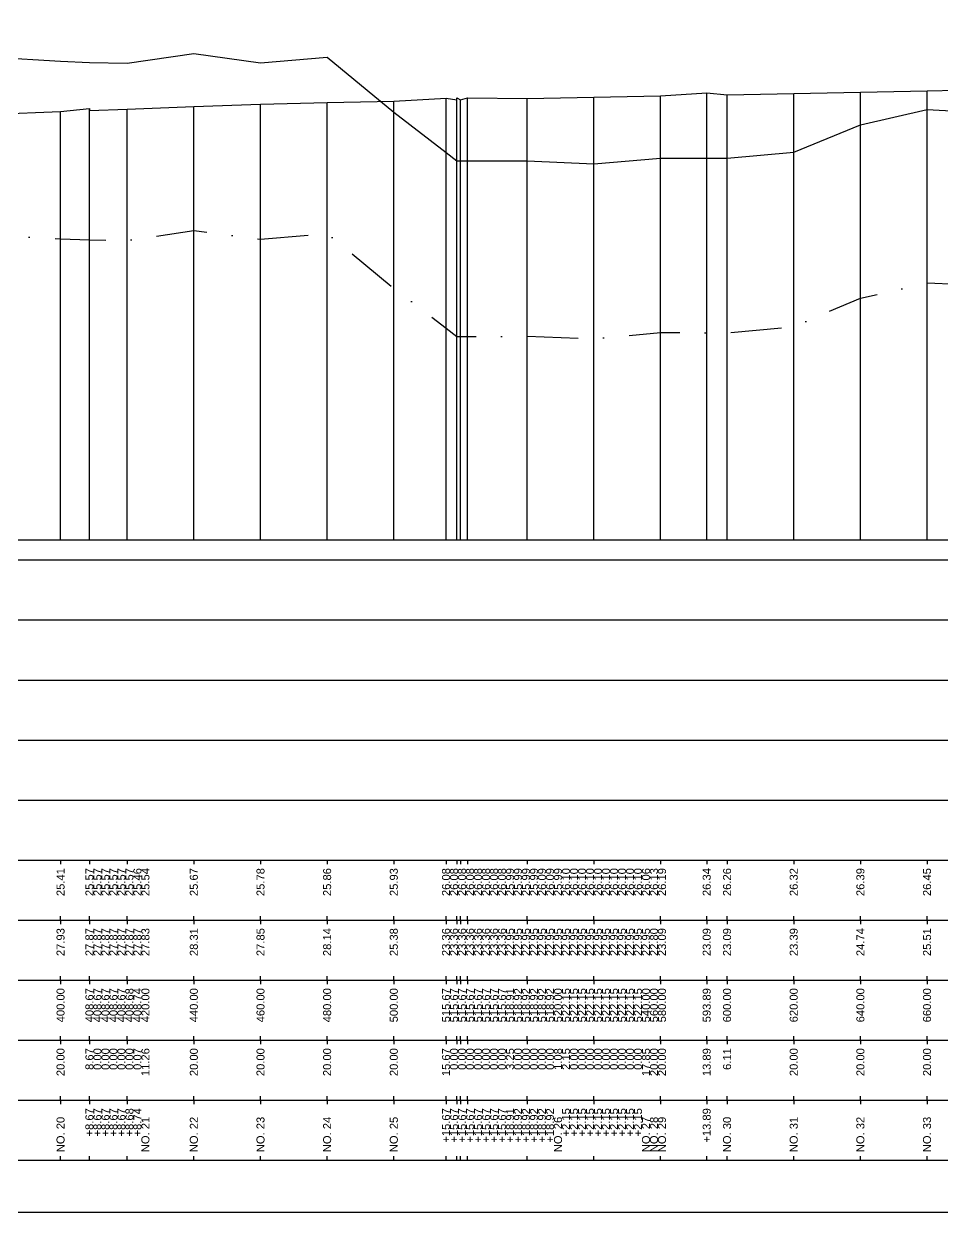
# Model space of a CAD drawing. Header units: millimetres. Extents: x -7351 to 135086, y 1419 to 5643.
# Drawn here: x 7777 to 8006.7, y 1419 to 1716 of the extents above; entities that cross this region are included whole.
import ezdxf
from ezdxf.enums import TextEntityAlignment as Align

# ---------------------------------------------------------------- set-up
doc = ezdxf.new("R2010")
doc.units = ezdxf.units.MM
doc.linetypes.add('DASHDOT', pattern=[25.4, 12.7, -6.35, 0, -6.35])
for name, color, linetype in [('KZ_종단_계획선', 1, 'Continuous'), ('KZ_종단_도각', 7, 'Continuous'), ('KZ_종단_수직선', 7, 'Continuous'), ('KZ_종단_암선1', 56, 'DASHDOT'), ('KZ_종단_지반선', 3, 'Continuous'), ('KZ_종단_테이블문자', 7, 'Continuous'), ('KZ_종단_테이블선', 7, 'Continuous')]:
    doc.layers.add(name, color=color, linetype=linetype)
doc.styles.get("Standard").update_dxf_attribs({"font": 'arial.ttf'})

msp = doc.modelspace()

# ---------------------------------------------------------------- linework, layer by layer
at = {"layer": 'KZ_종단_계획선'}
msp.add_lwpolyline([(7769.55, 1693.43), (7786.22, 1694.08), (7793.45, 1694.87), (7793.45, 1694.87), (7793.45, 1694.87), (7793.45, 1694.87), (7793.45, 1694.87), (7793.45, 1694.87), (7793.5, 1694.36), (7802.88, 1694.73), (7819.55, 1695.37), (7836.22, 1695.93), (7852.88, 1696.35), (7869.55, 1696.68), (7882.61, 1697.45), (7882.61, 1697.45), (7882.61, 1697.45), (7882.61, 1697.45), (7882.61, 1697.45), (7882.61, 1697.45), (7882.61, 1697.45), (7882.61, 1697.45), (7885.31, 1696.99), (7885.32, 1696.99), (7885.32, 1696.99), (7885.32, 1696.99), (7885.32, 1697.51), (7885.32, 1697.51), (7886.22, 1697.01), (7888.01, 1697.56), (7888.01, 1697.56), (7888.01, 1697.56), (7888.01, 1697.56), (7888.01, 1697.56), (7888.01, 1697.56), (7888.01, 1697.56), (7888.01, 1697.56), (7888.01, 1697.56), (7888.01, 1697.56), (7902.88, 1697.34), (7919.55, 1697.67), (7936.22, 1697.99), (7947.79, 1698.74), (7952.88, 1698.32), (7969.55, 1698.65), (7986.22, 1698.98), (8002.88, 1699.31), (8010.49, 1699.46)], dxfattribs=at)
at = {"layer": 'KZ_종단_도각'}
msp.add_lwpolyline([(7402.36, 1419.04), (8243.36, 1419.04), (8243.36, 2013.04), (7402.36, 2013.04)], close=True, dxfattribs=at)
at = {"layer": 'KZ_종단_수직선'}
for p, q in [((7986.22, 1587.04), (7986.22, 1698.98)), ((8002.88, 1587.04), (8002.88, 1699.31)), ((7836.22, 1587.04), (7836.22, 1695.93)), ((7852.88, 1587.04), (7852.88, 1696.35)), ((7869.55, 1587.04), (7869.55, 1696.68)), ((7882.61, 1587.04), (7882.61, 1697.45)), ((7882.61, 1587.04), (7882.61, 1697.45)), ((7882.61, 1587.04), (7882.61, 1697.45)), ((7882.61, 1587.04), (7882.61, 1697.45)), ((7882.61, 1587.04), (7882.61, 1697.45)), ((7882.61, 1587.04), (7882.61, 1697.45)), ((7882.61, 1587.04), (7882.61, 1697.45)), ((7882.61, 1587.04), (7882.61, 1697.45)), ((7885.31, 1587.04), (7885.31, 1696.99)), ((7885.32, 1587.04), (7885.32, 1697.51)), ((7885.32, 1587.04), (7885.32, 1697.51)), ((7885.32, 1587.04), (7885.32, 1696.99)), ((7885.32, 1587.04), (7885.32, 1696.99)), ((7885.32, 1587.04), (7885.32, 1696.99)), ((7886.22, 1587.04), (7886.22, 1697.01)), ((7888.01, 1587.04), (7888.01, 1697.56)), ((7888.01, 1587.04), (7888.01, 1697.56)), ((7888.01, 1587.04), (7888.01, 1697.56)), ((7888.01, 1587.04), (7888.01, 1697.56)), ((7888.01, 1587.04), (7888.01, 1697.56)), ((7888.01, 1587.04), (7888.01, 1697.56)), ((7888.01, 1587.04), (7888.01, 1697.56)), ((7888.01, 1587.04), (7888.01, 1697.56)), ((7888.01, 1587.04), (7888.01, 1697.56)), ((7888.01, 1587.04), (7888.01, 1697.56)), ((7902.88, 1587.04), (7902.88, 1697.34)), ((7919.55, 1587.04), (7919.55, 1697.67)), ((7936.22, 1587.04), (7936.22, 1697.99)), ((7947.79, 1587.04), (7947.79, 1698.74)), ((7952.88, 1587.04), (7952.88, 1698.32)), ((7969.55, 1587.04), (7969.55, 1698.65)), ((7786.22, 1587.04), (7786.22, 1694.08)), ((7793.44, 1587.04), (7793.44, 1694.87)), ((7793.44, 1587.04), (7793.44, 1694.87)), ((7793.44, 1587.04), (7793.44, 1694.87)), ((7793.44, 1587.04), (7793.44, 1694.87)), ((7793.44, 1587.04), (7793.44, 1694.87)), ((7793.45, 1587.04), (7793.45, 1694.87)), ((7793.5, 1587.04), (7793.5, 1694.36)), ((7802.88, 1587.04), (7802.88, 1694.73)), ((7819.55, 1587.04), (7819.55, 1695.37))]:
    msp.add_line(p, q, dxfattribs=at)
at = {"layer": 'KZ_종단_암선1', "flags": 128}
msp.add_lwpolyline([(7447.36, 1616.53), (7447.36, 1616.53), (7447.36, 1616.53), (7452.88, 1616.56), (7458.4, 1616.59), (7467.47, 1616.64), (7469.55, 1616.34), (7486.22, 1618.77), (7497.53, 1625.09), (7502.88, 1628.09), (7519.55, 1631.29), (7536.22, 1625.33), (7552.88, 1625.73), (7569.55, 1636.56), (7586.22, 1637.21), (7602.88, 1627.73), (7619.55, 1626.19), (7636.22, 1626.59), (7652.88, 1626.72), (7669.55, 1627), (7669.55, 1627), (7686.22, 1626.57), (7702.88, 1630.37), (7719.55, 1634.8), (7736.22, 1642.85), (7740.23, 1644.01), (7752.88, 1647.63), (7769.55, 1663.26), (7786.22, 1662.3), (7793.44, 1662.04), (7793.44, 1662.04), (7793.44, 1662.04), (7793.44, 1662.04), (7793.44, 1662.04), (7793.45, 1662.04), (7793.5, 1662.04), (7802.88, 1661.89), (7819.55, 1664.4), (7836.22, 1662.18), (7852.88, 1663.67), (7869.55, 1649.98), (7882.61, 1639.95), (7882.61, 1639.95), (7882.61, 1639.95), (7882.61, 1639.95), (7882.61, 1639.95), (7882.61, 1639.95), (7882.61, 1639.95), (7882.61, 1639.95), (7885.31, 1637.87), (7885.32, 1637.87), (7885.32, 1637.87), (7885.32, 1637.87), (7885.32, 1637.87), (7885.32, 1637.87), (7886.22, 1637.87), (7888.01, 1637.88), (7888.01, 1637.88), (7888.01, 1637.88), (7888.01, 1637.88), (7888.01, 1637.88), (7888.01, 1637.88), (7888.01, 1637.88), (7888.01, 1637.88), (7888.01, 1637.88), (7888.01, 1637.88), (7902.88, 1637.95), (7919.55, 1637.3), (7936.22, 1638.86), (7947.79, 1638.84), (7952.88, 1638.83), (7969.55, 1640.37), (7986.22, 1647.47), (8002.88, 1651.26), (8010.49, 1650.97), (8010.49, 1650.97), (8010.49, 1650.97), (8010.49, 1650.97), (8010.49, 1650.97), (8010.49, 1650.97), (8019.55, 1650.52), (8036.22, 1654.19), (8052.88, 1650.17), (8069.55, 1649.39), (8086.22, 1649.06), (8090.52, 1649.16), (8090.52, 1649.16), (8090.52, 1649.16), (8090.52, 1649.16), (8090.52, 1649.16), (8090.52, 1649.16), (8102.88, 1650.35), (8119.55, 1649.52), (8136.22, 1649.37), (8150.37, 1650.12), (8152.88, 1650.26), (8169.55, 1650.5), (8186.22, 1650.82), (8202.88, 1646.83), (8210.23, 1647.23)], dxfattribs=at)
at = {"layer": 'KZ_종단_지반선', "flags": 128}
msp.add_lwpolyline([(7769.55, 1707.73), (7786.22, 1706.67), (7793.44, 1706.37), (7793.44, 1706.37), (7793.44, 1706.37), (7793.44, 1706.37), (7793.44, 1706.37), (7793.45, 1706.37), (7793.5, 1706.37), (7802.88, 1706.18), (7819.55, 1708.61), (7836.22, 1706.3), (7852.88, 1707.72), (7869.55, 1693.95), (7882.61, 1683.86), (7882.61, 1683.86), (7882.61, 1683.86), (7882.61, 1683.86), (7882.61, 1683.86), (7882.61, 1683.86), (7882.61, 1683.86), (7882.61, 1683.86), (7885.31, 1681.77), (7885.32, 1681.77), (7885.32, 1681.77), (7885.32, 1681.77), (7885.32, 1681.77), (7885.32, 1681.77), (7886.22, 1681.77), (7888.01, 1681.77), (7888.01, 1681.77), (7888.01, 1681.77), (7888.01, 1681.77), (7888.01, 1681.77), (7888.01, 1681.77), (7888.01, 1681.77), (7888.01, 1681.77), (7888.01, 1681.77), (7888.01, 1681.77), (7902.88, 1681.77), (7919.55, 1681.03), (7936.22, 1682.49), (7947.79, 1682.49), (7952.88, 1682.49), (7969.55, 1683.97), (7986.22, 1690.76), (8002.88, 1694.59), (8010.49, 1694.21)], dxfattribs=at)
at = {"layer": 'KZ_종단_테이블선'}
for p, q in [((7427.36, 1587.04), (8215.23, 1587.04)), ((7427.36, 1582.04), (8215.23, 1582.04)), ((7427.36, 1567.04), (8215.23, 1567.04)), ((7427.36, 1552.04), (8215.23, 1552.04)), ((7427.36, 1537.04), (8215.23, 1537.04)), ((7427.36, 1522.04), (8215.23, 1522.04)), ((7427.36, 1507.04), (8215.23, 1507.04)), ((7786.22, 1507.04), (7786.22, 1506.04)), ((7793.44, 1507.04), (7793.44, 1506.04)), ((7793.44, 1507.04), (7793.44, 1506.04)), ((7793.44, 1507.04), (7793.44, 1506.04)), ((7793.44, 1507.04), (7793.44, 1506.04)), ((7793.44, 1507.04), (7793.44, 1506.04)), ((7793.45, 1507.04), (7793.45, 1506.04)), ((7793.5, 1507.04), (7793.5, 1506.04)), ((7802.88, 1507.04), (7802.88, 1506.04)), ((7819.55, 1507.04), (7819.55, 1506.04)), ((7836.22, 1507.04), (7836.22, 1506.04)), ((7852.88, 1507.04), (7852.88, 1506.04)), ((7869.55, 1507.04), (7869.55, 1506.04)), ((7882.61, 1507.04), (7882.61, 1506.04)), ((7882.61, 1507.04), (7882.61, 1506.04)), ((7882.61, 1507.04), (7882.61, 1506.04)), ((7882.61, 1507.04), (7882.61, 1506.04)), ((7882.61, 1507.04), (7882.61, 1506.04)), ((7882.61, 1507.04), (7882.61, 1506.04)), ((7882.61, 1507.04), (7882.61, 1506.04)), ((7882.61, 1507.04), (7882.61, 1506.04)), ((7885.31, 1507.04), (7885.31, 1506.04)), ((7885.32, 1507.04), (7885.32, 1506.04)), ((7885.32, 1507.04), (7885.32, 1506.04)), ((7885.32, 1507.04), (7885.32, 1506.04)), ((7885.32, 1507.04), (7885.32, 1506.04)), ((7885.32, 1507.04), (7885.32, 1506.04)), ((7886.22, 1507.04), (7886.22, 1506.04)), ((7888.01, 1507.04), (7888.01, 1506.04)), ((7888.01, 1507.04), (7888.01, 1506.04)), ((7888.01, 1507.04), (7888.01, 1506.04)), ((7888.01, 1507.04), (7888.01, 1506.04)), ((7888.01, 1507.04), (7888.01, 1506.04)), ((7888.01, 1507.04), (7888.01, 1506.04)), ((7888.01, 1507.04), (7888.01, 1506.04)), ((7888.01, 1507.04), (7888.01, 1506.04)), ((7888.01, 1507.04), (7888.01, 1506.04)), ((7888.01, 1507.04), (7888.01, 1506.04)), ((7902.88, 1507.04), (7902.88, 1506.04)), ((7919.55, 1507.04), (7919.55, 1506.04)), ((7936.22, 1507.04), (7936.22, 1506.04)), ((7947.79, 1507.04), (7947.79, 1506.04)), ((7952.88, 1507.04), (7952.88, 1506.04)), ((7969.55, 1507.04), (7969.55, 1506.04)), ((7986.22, 1507.04), (7986.22, 1506.04)), ((8002.88, 1507.04), (8002.88, 1506.04)), ((7427.36, 1492.04), (8215.23, 1492.04)), ((7786.22, 1492.04), (7786.22, 1493.04)), ((7786.22, 1492.04), (7786.22, 1491.04)), ((7793.44, 1492.04), (7793.44, 1493.04)), ((7793.44, 1492.04), (7793.44, 1493.04)), ((7793.44, 1492.04), (7793.44, 1493.04)), ((7793.44, 1492.04), (7793.44, 1493.04)), ((7793.44, 1492.04), (7793.44, 1493.04)), ((7793.44, 1492.04), (7793.44, 1491.04)), ((7793.44, 1492.04), (7793.44, 1491.04)), ((7793.44, 1492.04), (7793.44, 1491.04)), ((7793.44, 1492.04), (7793.44, 1491.04)), ((7793.44, 1492.04), (7793.44, 1491.04)), ((7793.45, 1492.04), (7793.45, 1493.04)), ((7793.45, 1492.04), (7793.45, 1491.04)), ((7793.5, 1492.04), (7793.5, 1493.04)), ((7793.5, 1492.04), (7793.5, 1491.04)), ((7802.88, 1492.04), (7802.88, 1493.04)), ((7802.88, 1492.04), (7802.88, 1491.04)), ((7819.55, 1492.04), (7819.55, 1493.04)), ((7819.55, 1492.04), (7819.55, 1491.04)), ((7836.22, 1492.04), (7836.22, 1493.04)), ((7836.22, 1492.04), (7836.22, 1491.04)), ((7852.88, 1492.04), (7852.88, 1493.04)), ((7852.88, 1492.04), (7852.88, 1491.04)), ((7869.55, 1492.04), (7869.55, 1493.04)), ((7869.55, 1492.04), (7869.55, 1491.04)), ((7882.61, 1492.04), (7882.61, 1493.04)), ((7882.61, 1492.04), (7882.61, 1493.04)), ((7882.61, 1492.04), (7882.61, 1493.04)), ((7882.61, 1492.04), (7882.61, 1493.04)), ((7882.61, 1492.04), (7882.61, 1493.04)), ((7882.61, 1492.04), (7882.61, 1493.04)), ((7882.61, 1492.04), (7882.61, 1493.04)), ((7882.61, 1492.04), (7882.61, 1493.04)), ((7882.61, 1492.04), (7882.61, 1491.04)), ((7882.61, 1492.04), (7882.61, 1491.04)), ((7882.61, 1492.04), (7882.61, 1491.04)), ((7882.61, 1492.04), (7882.61, 1491.04)), ((7882.61, 1492.04), (7882.61, 1491.04)), ((7882.61, 1492.04), (7882.61, 1491.04)), ((7882.61, 1492.04), (7882.61, 1491.04)), ((7882.61, 1492.04), (7882.61, 1491.04)), ((7885.31, 1492.04), (7885.31, 1493.04)), ((7885.31, 1492.04), (7885.31, 1491.04)), ((7885.32, 1492.04), (7885.32, 1493.04)), ((7885.32, 1492.04), (7885.32, 1493.04)), ((7885.32, 1492.04), (7885.32, 1493.04)), ((7885.32, 1492.04), (7885.32, 1493.04)), ((7885.32, 1492.04), (7885.32, 1493.04)), ((7885.32, 1492.04), (7885.32, 1491.04)), ((7885.32, 1492.04), (7885.32, 1491.04)), ((7885.32, 1492.04), (7885.32, 1491.04)), ((7885.32, 1492.04), (7885.32, 1491.04)), ((7885.32, 1492.04), (7885.32, 1491.04)), ((7886.22, 1492.04), (7886.22, 1493.04)), ((7886.22, 1492.04), (7886.22, 1491.04)), ((7888.01, 1492.04), (7888.01, 1493.04)), ((7888.01, 1492.04), (7888.01, 1493.04)), ((7888.01, 1492.04), (7888.01, 1493.04)), ((7888.01, 1492.04), (7888.01, 1493.04)), ((7888.01, 1492.04), (7888.01, 1493.04)), ((7888.01, 1492.04), (7888.01, 1493.04)), ((7888.01, 1492.04), (7888.01, 1493.04)), ((7888.01, 1492.04), (7888.01, 1493.04)), ((7888.01, 1492.04), (7888.01, 1493.04)), ((7888.01, 1492.04), (7888.01, 1493.04)), ((7888.01, 1492.04), (7888.01, 1491.04)), ((7888.01, 1492.04), (7888.01, 1491.04)), ((7888.01, 1492.04), (7888.01, 1491.04)), ((7888.01, 1492.04), (7888.01, 1491.04)), ((7888.01, 1492.04), (7888.01, 1491.04)), ((7888.01, 1492.04), (7888.01, 1491.04)), ((7888.01, 1492.04), (7888.01, 1491.04)), ((7888.01, 1492.04), (7888.01, 1491.04)), ((7888.01, 1492.04), (7888.01, 1491.04)), ((7888.01, 1492.04), (7888.01, 1491.04)), ((7902.88, 1492.04), (7902.88, 1493.04)), ((7902.88, 1492.04), (7902.88, 1491.04)), ((7919.55, 1492.04), (7919.55, 1493.04)), ((7919.55, 1492.04), (7919.55, 1491.04)), ((7936.22, 1492.04), (7936.22, 1493.04)), ((7936.22, 1492.04), (7936.22, 1491.04)), ((7947.79, 1492.04), (7947.79, 1493.04)), ((7947.79, 1492.04), (7947.79, 1491.04)), ((7952.88, 1492.04), (7952.88, 1493.04)), ((7952.88, 1492.04), (7952.88, 1491.04)), ((7969.55, 1492.04), (7969.55, 1493.04)), ((7969.55, 1492.04), (7969.55, 1491.04)), ((7986.22, 1492.04), (7986.22, 1493.04)), ((7986.22, 1492.04), (7986.22, 1491.04)), ((8002.88, 1492.04), (8002.88, 1493.04)), ((8002.88, 1492.04), (8002.88, 1491.04)), ((7427.36, 1477.04), (8215.23, 1477.04)), ((7786.22, 1477.04), (7786.22, 1478.04)), ((7786.22, 1477.04), (7786.22, 1476.04)), ((7793.44, 1477.04), (7793.44, 1478.04)), ((7793.44, 1477.04), (7793.44, 1478.04)), ((7793.44, 1477.04), (7793.44, 1478.04)), ((7793.44, 1477.04), (7793.44, 1478.04)), ((7793.44, 1477.04), (7793.44, 1478.04)), ((7793.44, 1477.04), (7793.44, 1476.04)), ((7793.44, 1477.04), (7793.44, 1476.04)), ((7793.44, 1477.04), (7793.44, 1476.04)), ((7793.44, 1477.04), (7793.44, 1476.04)), ((7793.44, 1477.04), (7793.44, 1476.04)), ((7793.45, 1477.04), (7793.45, 1478.04)), ((7793.45, 1477.04), (7793.45, 1476.04)), ((7793.5, 1477.04), (7793.5, 1478.04)), ((7793.5, 1477.04), (7793.5, 1476.04)), ((7802.88, 1477.04), (7802.88, 1478.04)), ((7802.88, 1477.04), (7802.88, 1476.04)), ((7819.55, 1477.04), (7819.55, 1478.04)), ((7819.55, 1477.04), (7819.55, 1476.04)), ((7836.22, 1477.04), (7836.22, 1478.04)), ((7836.22, 1477.04), (7836.22, 1476.04)), ((7852.88, 1477.04), (7852.88, 1478.04)), ((7852.88, 1477.04), (7852.88, 1476.04)), ((7869.55, 1477.04), (7869.55, 1478.04)), ((7869.55, 1477.04), (7869.55, 1476.04)), ((7882.61, 1477.04), (7882.61, 1478.04)), ((7882.61, 1477.04), (7882.61, 1478.04)), ((7882.61, 1477.04), (7882.61, 1478.04)), ((7882.61, 1477.04), (7882.61, 1478.04)), ((7882.61, 1477.04), (7882.61, 1478.04)), ((7882.61, 1477.04), (7882.61, 1478.04)), ((7882.61, 1477.04), (7882.61, 1478.04)), ((7882.61, 1477.04), (7882.61, 1478.04)), ((7882.61, 1477.04), (7882.61, 1476.04)), ((7882.61, 1477.04), (7882.61, 1476.04)), ((7882.61, 1477.04), (7882.61, 1476.04)), ((7882.61, 1477.04), (7882.61, 1476.04)), ((7882.61, 1477.04), (7882.61, 1476.04)), ((7882.61, 1477.04), (7882.61, 1476.04)), ((7882.61, 1477.04), (7882.61, 1476.04)), ((7882.61, 1477.04), (7882.61, 1476.04)), ((7885.31, 1477.04), (7885.31, 1478.04)), ((7885.31, 1477.04), (7885.31, 1476.04)), ((7885.32, 1477.04), (7885.32, 1478.04)), ((7885.32, 1477.04), (7885.32, 1478.04)), ((7885.32, 1477.04), (7885.32, 1478.04)), ((7885.32, 1477.04), (7885.32, 1478.04)), ((7885.32, 1477.04), (7885.32, 1478.04)), ((7885.32, 1477.04), (7885.32, 1476.04)), ((7885.32, 1477.04), (7885.32, 1476.04)), ((7885.32, 1477.04), (7885.32, 1476.04)), ((7885.32, 1477.04), (7885.32, 1476.04)), ((7885.32, 1477.04), (7885.32, 1476.04)), ((7886.22, 1477.04), (7886.22, 1478.04)), ((7886.22, 1477.04), (7886.22, 1476.04)), ((7888.01, 1477.04), (7888.01, 1478.04)), ((7888.01, 1477.04), (7888.01, 1478.04)), ((7888.01, 1477.04), (7888.01, 1478.04)), ((7888.01, 1477.04), (7888.01, 1478.04)), ((7888.01, 1477.04), (7888.01, 1478.04)), ((7888.01, 1477.04), (7888.01, 1478.04)), ((7888.01, 1477.04), (7888.01, 1478.04)), ((7888.01, 1477.04), (7888.01, 1478.04)), ((7888.01, 1477.04), (7888.01, 1478.04)), ((7888.01, 1477.04), (7888.01, 1478.04)), ((7888.01, 1477.04), (7888.01, 1476.04)), ((7888.01, 1477.04), (7888.01, 1476.04)), ((7888.01, 1477.04), (7888.01, 1476.04)), ((7888.01, 1477.04), (7888.01, 1476.04)), ((7888.01, 1477.04), (7888.01, 1476.04)), ((7888.01, 1477.04), (7888.01, 1476.04)), ((7888.01, 1477.04), (7888.01, 1476.04)), ((7888.01, 1477.04), (7888.01, 1476.04)), ((7888.01, 1477.04), (7888.01, 1476.04)), ((7888.01, 1477.04), (7888.01, 1476.04)), ((7902.88, 1477.04), (7902.88, 1478.04)), ((7902.88, 1477.04), (7902.88, 1476.04)), ((7919.55, 1477.04), (7919.55, 1478.04)), ((7919.55, 1477.04), (7919.55, 1476.04)), ((7936.22, 1477.04), (7936.22, 1478.04)), ((7936.22, 1477.04), (7936.22, 1476.04)), ((7947.79, 1477.04), (7947.79, 1478.04)), ((7947.79, 1477.04), (7947.79, 1476.04)), ((7952.88, 1477.04), (7952.88, 1478.04)), ((7952.88, 1477.04), (7952.88, 1476.04)), ((7969.55, 1477.04), (7969.55, 1478.04)), ((7969.55, 1477.04), (7969.55, 1476.04)), ((7986.22, 1477.04), (7986.22, 1478.04)), ((7986.22, 1477.04), (7986.22, 1476.04)), ((8002.88, 1477.04), (8002.88, 1478.04)), ((8002.88, 1477.04), (8002.88, 1476.04)), ((7427.36, 1462.04), (8215.23, 1462.04)), ((7786.22, 1462.04), (7786.22, 1463.04)), ((7786.22, 1462.04), (7786.22, 1461.04)), ((7793.44, 1462.04), (7793.44, 1463.04)), ((7793.44, 1462.04), (7793.44, 1463.04)), ((7793.44, 1462.04), (7793.44, 1463.04)), ((7793.44, 1462.04), (7793.44, 1463.04)), ((7793.44, 1462.04), (7793.44, 1463.04)), ((7793.44, 1462.04), (7793.44, 1461.04)), ((7793.44, 1462.04), (7793.44, 1461.04)), ((7793.44, 1462.04), (7793.44, 1461.04)), ((7793.44, 1462.04), (7793.44, 1461.04)), ((7793.44, 1462.04), (7793.44, 1461.04)), ((7793.45, 1462.04), (7793.45, 1463.04)), ((7793.45, 1462.04), (7793.45, 1461.04)), ((7793.5, 1462.04), (7793.5, 1463.04)), ((7793.5, 1462.04), (7793.5, 1461.04)), ((7802.88, 1462.04), (7802.88, 1463.04)), ((7802.88, 1462.04), (7802.88, 1461.04)), ((7819.55, 1462.04), (7819.55, 1463.04)), ((7819.55, 1462.04), (7819.55, 1461.04)), ((7836.22, 1462.04), (7836.22, 1463.04)), ((7836.22, 1462.04), (7836.22, 1461.04)), ((7852.88, 1462.04), (7852.88, 1463.04)), ((7852.88, 1462.04), (7852.88, 1461.04)), ((7869.55, 1462.04), (7869.55, 1463.04)), ((7869.55, 1462.04), (7869.55, 1461.04)), ((7882.61, 1462.04), (7882.61, 1463.04)), ((7882.61, 1462.04), (7882.61, 1463.04)), ((7882.61, 1462.04), (7882.61, 1463.04)), ((7882.61, 1462.04), (7882.61, 1463.04)), ((7882.61, 1462.04), (7882.61, 1463.04)), ((7882.61, 1462.04), (7882.61, 1463.04)), ((7882.61, 1462.04), (7882.61, 1463.04)), ((7882.61, 1462.04), (7882.61, 1463.04)), ((7882.61, 1462.04), (7882.61, 1461.04)), ((7882.61, 1462.04), (7882.61, 1461.04)), ((7882.61, 1462.04), (7882.61, 1461.04)), ((7882.61, 1462.04), (7882.61, 1461.04)), ((7882.61, 1462.04), (7882.61, 1461.04)), ((7882.61, 1462.04), (7882.61, 1461.04)), ((7882.61, 1462.04), (7882.61, 1461.04)), ((7882.61, 1462.04), (7882.61, 1461.04)), ((7885.31, 1462.04), (7885.31, 1463.04)), ((7885.31, 1462.04), (7885.31, 1461.04)), ((7885.32, 1462.04), (7885.32, 1463.04)), ((7885.32, 1462.04), (7885.32, 1463.04)), ((7885.32, 1462.04), (7885.32, 1463.04)), ((7885.32, 1462.04), (7885.32, 1463.04)), ((7885.32, 1462.04), (7885.32, 1463.04)), ((7885.32, 1462.04), (7885.32, 1461.04)), ((7885.32, 1462.04), (7885.32, 1461.04)), ((7885.32, 1462.04), (7885.32, 1461.04)), ((7885.32, 1462.04), (7885.32, 1461.04)), ((7885.32, 1462.04), (7885.32, 1461.04)), ((7886.22, 1462.04), (7886.22, 1463.04)), ((7886.22, 1462.04), (7886.22, 1461.04)), ((7888.01, 1462.04), (7888.01, 1463.04)), ((7888.01, 1462.04), (7888.01, 1463.04)), ((7888.01, 1462.04), (7888.01, 1463.04)), ((7888.01, 1462.04), (7888.01, 1463.04)), ((7888.01, 1462.04), (7888.01, 1463.04)), ((7888.01, 1462.04), (7888.01, 1463.04)), ((7888.01, 1462.04), (7888.01, 1463.04)), ((7888.01, 1462.04), (7888.01, 1463.04)), ((7888.01, 1462.04), (7888.01, 1463.04)), ((7888.01, 1462.04), (7888.01, 1463.04)), ((7888.01, 1462.04), (7888.01, 1461.04)), ((7888.01, 1462.04), (7888.01, 1461.04)), ((7888.01, 1462.04), (7888.01, 1461.04)), ((7888.01, 1462.04), (7888.01, 1461.04)), ((7888.01, 1462.04), (7888.01, 1461.04)), ((7888.01, 1462.04), (7888.01, 1461.04)), ((7888.01, 1462.04), (7888.01, 1461.04)), ((7888.01, 1462.04), (7888.01, 1461.04)), ((7888.01, 1462.04), (7888.01, 1461.04)), ((7888.01, 1462.04), (7888.01, 1461.04)), ((7902.88, 1462.04), (7902.88, 1463.04)), ((7902.88, 1462.04), (7902.88, 1461.04)), ((7919.55, 1462.04), (7919.55, 1463.04)), ((7919.55, 1462.04), (7919.55, 1461.04)), ((7936.22, 1462.04), (7936.22, 1463.04)), ((7936.22, 1462.04), (7936.22, 1461.04)), ((7947.79, 1462.04), (7947.79, 1463.04)), ((7947.79, 1462.04), (7947.79, 1461.04)), ((7952.88, 1462.04), (7952.88, 1463.04)), ((7952.88, 1462.04), (7952.88, 1461.04)), ((7969.55, 1462.04), (7969.55, 1463.04)), ((7969.55, 1462.04), (7969.55, 1461.04)), ((7986.22, 1462.04), (7986.22, 1463.04)), ((7986.22, 1462.04), (7986.22, 1461.04)), ((8002.88, 1462.04), (8002.88, 1463.04)), ((8002.88, 1462.04), (8002.88, 1461.04)), ((7427.36, 1447.04), (8215.23, 1447.04)), ((7786.22, 1447.04), (7786.22, 1448.04)), ((7786.22, 1447.04), (7786.22, 1446.04)), ((7793.44, 1447.04), (7793.44, 1448.04)), ((7793.44, 1447.04), (7793.44, 1448.04)), ((7793.44, 1447.04), (7793.44, 1448.04)), ((7793.44, 1447.04), (7793.44, 1448.04)), ((7793.44, 1447.04), (7793.44, 1448.04)), ((7793.44, 1447.04), (7793.44, 1446.04)), ((7793.44, 1447.04), (7793.44, 1446.04)), ((7793.44, 1447.04), (7793.44, 1446.04)), ((7793.44, 1447.04), (7793.44, 1446.04)), ((7793.44, 1447.04), (7793.44, 1446.04)), ((7793.45, 1447.04), (7793.45, 1448.04)), ((7793.45, 1447.04), (7793.45, 1446.04)), ((7793.5, 1447.04), (7793.5, 1448.04)), ((7793.5, 1447.04), (7793.5, 1446.04)), ((7802.88, 1447.04), (7802.88, 1448.04)), ((7802.88, 1447.04), (7802.88, 1446.04)), ((7819.55, 1447.04), (7819.55, 1448.04)), ((7819.55, 1447.04), (7819.55, 1446.04)), ((7836.22, 1447.04), (7836.22, 1448.04)), ((7836.22, 1447.04), (7836.22, 1446.04)), ((7852.88, 1447.04), (7852.88, 1448.04)), ((7852.88, 1447.04), (7852.88, 1446.04)), ((7869.55, 1447.04), (7869.55, 1448.04)), ((7869.55, 1447.04), (7869.55, 1446.04)), ((7882.61, 1447.04), (7882.61, 1448.04)), ((7882.61, 1447.04), (7882.61, 1448.04)), ((7882.61, 1447.04), (7882.61, 1448.04)), ((7882.61, 1447.04), (7882.61, 1448.04)), ((7882.61, 1447.04), (7882.61, 1448.04)), ((7882.61, 1447.04), (7882.61, 1448.04)), ((7882.61, 1447.04), (7882.61, 1448.04)), ((7882.61, 1447.04), (7882.61, 1448.04)), ((7882.61, 1447.04), (7882.61, 1446.04)), ((7882.61, 1447.04), (7882.61, 1446.04)), ((7882.61, 1447.04), (7882.61, 1446.04)), ((7882.61, 1447.04), (7882.61, 1446.04)), ((7882.61, 1447.04), (7882.61, 1446.04)), ((7882.61, 1447.04), (7882.61, 1446.04)), ((7882.61, 1447.04), (7882.61, 1446.04)), ((7882.61, 1447.04), (7882.61, 1446.04)), ((7885.31, 1447.04), (7885.31, 1448.04)), ((7885.31, 1447.04), (7885.31, 1446.04)), ((7885.32, 1447.04), (7885.32, 1448.04)), ((7885.32, 1447.04), (7885.32, 1448.04)), ((7885.32, 1447.04), (7885.32, 1448.04)), ((7885.32, 1447.04), (7885.32, 1448.04)), ((7885.32, 1447.04), (7885.32, 1448.04)), ((7885.32, 1447.04), (7885.32, 1446.04)), ((7885.32, 1447.04), (7885.32, 1446.04)), ((7885.32, 1447.04), (7885.32, 1446.04)), ((7885.32, 1447.04), (7885.32, 1446.04)), ((7885.32, 1447.04), (7885.32, 1446.04)), ((7886.22, 1447.04), (7886.22, 1448.04)), ((7886.22, 1447.04), (7886.22, 1446.04)), ((7888.01, 1447.04), (7888.01, 1448.04)), ((7888.01, 1447.04), (7888.01, 1448.04)), ((7888.01, 1447.04), (7888.01, 1448.04)), ((7888.01, 1447.04), (7888.01, 1448.04)), ((7888.01, 1447.04), (7888.01, 1448.04)), ((7888.01, 1447.04), (7888.01, 1448.04)), ((7888.01, 1447.04), (7888.01, 1448.04)), ((7888.01, 1447.04), (7888.01, 1448.04)), ((7888.01, 1447.04), (7888.01, 1448.04)), ((7888.01, 1447.04), (7888.01, 1448.04)), ((7888.01, 1447.04), (7888.01, 1446.04)), ((7888.01, 1447.04), (7888.01, 1446.04)), ((7888.01, 1447.04), (7888.01, 1446.04)), ((7888.01, 1447.04), (7888.01, 1446.04)), ((7888.01, 1447.04), (7888.01, 1446.04)), ((7888.01, 1447.04), (7888.01, 1446.04)), ((7888.01, 1447.04), (7888.01, 1446.04)), ((7888.01, 1447.04), (7888.01, 1446.04)), ((7888.01, 1447.04), (7888.01, 1446.04)), ((7888.01, 1447.04), (7888.01, 1446.04)), ((7902.88, 1447.04), (7902.88, 1448.04)), ((7902.88, 1447.04), (7902.88, 1446.04)), ((7919.55, 1447.04), (7919.55, 1448.04)), ((7919.55, 1447.04), (7919.55, 1446.04)), ((7936.22, 1447.04), (7936.22, 1448.04)), ((7936.22, 1447.04), (7936.22, 1446.04)), ((7947.79, 1447.04), (7947.79, 1448.04)), ((7947.79, 1447.04), (7947.79, 1446.04)), ((7952.88, 1447.04), (7952.88, 1448.04)), ((7952.88, 1447.04), (7952.88, 1446.04)), ((7969.55, 1447.04), (7969.55, 1448.04)), ((7969.55, 1447.04), (7969.55, 1446.04)), ((7986.22, 1447.04), (7986.22, 1448.04)), ((7986.22, 1447.04), (7986.22, 1446.04)), ((8002.88, 1447.04), (8002.88, 1448.04)), ((8002.88, 1447.04), (8002.88, 1446.04)), ((7427.36, 1432.04), (8215.23, 1432.04)), ((7786.22, 1432.04), (7786.22, 1433.04)), ((7793.44, 1432.04), (7793.44, 1433.04)), ((7793.44, 1432.04), (7793.44, 1433.04)), ((7793.44, 1432.04), (7793.44, 1433.04)), ((7793.44, 1432.04), (7793.44, 1433.04)), ((7793.44, 1432.04), (7793.44, 1433.04)), ((7793.45, 1432.04), (7793.45, 1433.04)), ((7793.5, 1432.04), (7793.5, 1433.04)), ((7802.88, 1432.04), (7802.88, 1433.04)), ((7819.55, 1432.04), (7819.55, 1433.04)), ((7836.22, 1432.04), (7836.22, 1433.04)), ((7852.88, 1432.04), (7852.88, 1433.04)), ((7869.55, 1432.04), (7869.55, 1433.04)), ((7882.61, 1432.04), (7882.61, 1433.04)), ((7882.61, 1432.04), (7882.61, 1433.04)), ((7882.61, 1432.04), (7882.61, 1433.04)), ((7882.61, 1432.04), (7882.61, 1433.04)), ((7882.61, 1432.04), (7882.61, 1433.04)), ((7882.61, 1432.04), (7882.61, 1433.04)), ((7882.61, 1432.04), (7882.61, 1433.04)), ((7882.61, 1432.04), (7882.61, 1433.04)), ((7885.31, 1432.04), (7885.31, 1433.04)), ((7885.32, 1432.04), (7885.32, 1433.04)), ((7885.32, 1432.04), (7885.32, 1433.04)), ((7885.32, 1432.04), (7885.32, 1433.04)), ((7885.32, 1432.04), (7885.32, 1433.04)), ((7885.32, 1432.04), (7885.32, 1433.04)), ((7886.22, 1432.04), (7886.22, 1433.04)), ((7888.01, 1432.04), (7888.01, 1433.04)), ((7888.01, 1432.04), (7888.01, 1433.04)), ((7888.01, 1432.04), (7888.01, 1433.04)), ((7888.01, 1432.04), (7888.01, 1433.04)), ((7888.01, 1432.04), (7888.01, 1433.04)), ((7888.01, 1432.04), (7888.01, 1433.04)), ((7888.01, 1432.04), (7888.01, 1433.04)), ((7888.01, 1432.04), (7888.01, 1433.04)), ((7888.01, 1432.04), (7888.01, 1433.04)), ((7888.01, 1432.04), (7888.01, 1433.04)), ((7902.88, 1432.04), (7902.88, 1433.04)), ((7919.55, 1432.04), (7919.55, 1433.04)), ((7936.22, 1432.04), (7936.22, 1433.04)), ((7947.79, 1432.04), (7947.79, 1433.04)), ((7952.88, 1432.04), (7952.88, 1433.04)), ((7969.55, 1432.04), (7969.55, 1433.04)), ((7986.22, 1432.04), (7986.22, 1433.04)), ((8002.88, 1432.04), (8002.88, 1433.04))]:
    msp.add_line(p, q, dxfattribs=at)

# ---------------------------------------------------------------- texts
at = {"layer": 'KZ_종단_테이블문자'}
for s, p in [('25.41', (7786.22, 1505.04)), ('25.57', (7793.44, 1505.04)), ('25.57', (7795.44, 1505.04)), ('25.57', (7797.44, 1505.04)), ('25.57', (7799.44, 1505.04)), ('25.57', (7801.44, 1505.04)), ('25.57', (7803.44, 1505.04)), ('25.46', (7805.44, 1505.04)), ('25.54', (7807.44, 1505.04)), ('25.67', (7819.55, 1505.04)), ('25.78', (7836.22, 1505.04)), ('25.86', (7852.88, 1505.04)), ('25.93', (7869.55, 1505.04)), ('26.08', (7882.61, 1505.04)), ('26.08', (7884.61, 1505.04)), ('26.08', (7886.61, 1505.04)), ('26.08', (7888.61, 1505.04)), ('26.08', (7890.61, 1505.04)), ('26.08', (7892.61, 1505.04)), ('26.08', (7894.61, 1505.04)), ('26.08', (7896.61, 1505.04)), ('25.99', (7898.61, 1505.04)), ('25.99', (7900.61, 1505.04)), ('25.99', (7902.61, 1505.04)), ('25.99', (7904.61, 1505.04)), ('26.09', (7906.61, 1505.04)), ('26.09', (7908.61, 1505.04)), ('25.99', (7910.61, 1505.04)), ('26.10', (7912.61, 1505.04)), ('26.10', (7914.61, 1505.04)), ('26.10', (7916.61, 1505.04)), ('26.10', (7918.61, 1505.04)), ('26.10', (7920.61, 1505.04)), ('26.10', (7922.61, 1505.04)), ('26.10', (7924.61, 1505.04)), ('26.10', (7926.61, 1505.04)), ('26.10', (7928.61, 1505.04)), ('26.10', (7930.61, 1505.04)), ('26.06', (7932.61, 1505.04)), ('26.13', (7934.61, 1505.04)), ('26.19', (7936.61, 1505.04)), ('26.34', (7947.79, 1505.04)), ('26.26', (7952.88, 1505.04)), ('26.32', (7969.55, 1505.04)), ('26.39', (7986.22, 1505.04)), ('26.45', (8002.88, 1505.04)), ('27.93', (7786.22, 1490.04)), ('27.87', (7793.44, 1490.04)), ('27.87', (7795.44, 1490.04)), ('27.87', (7797.44, 1490.04)), ('27.87', (7799.44, 1490.04)), ('27.87', (7801.44, 1490.04)), ('27.87', (7803.44, 1490.04)), ('27.87', (7805.44, 1490.04)), ('27.83', (7807.44, 1490.04)), ('28.31', (7819.55, 1490.04)), ('27.85', (7836.22, 1490.04)), ('28.14', (7852.88, 1490.04)), ('25.38', (7869.55, 1490.04)), ('23.36', (7882.61, 1490.04)), ('23.36', (7884.61, 1490.04)), ('23.36', (7886.61, 1490.04)), ('23.36', (7888.61, 1490.04)), ('23.36', (7890.61, 1490.04)), ('23.36', (7892.61, 1490.04)), ('23.36', (7894.61, 1490.04)), ('23.36', (7896.61, 1490.04)), ('22.95', (7898.61, 1490.04)), ('22.95', (7900.61, 1490.04)), ('22.95', (7902.61, 1490.04)), ('22.95', (7904.61, 1490.04)), ('22.95', (7906.61, 1490.04)), ('22.95', (7908.61, 1490.04)), ('22.95', (7910.61, 1490.04)), ('22.95', (7912.61, 1490.04)), ('22.95', (7914.61, 1490.04)), ('22.95', (7916.61, 1490.04)), ('22.95', (7918.61, 1490.04)), ('22.95', (7920.61, 1490.04)), ('22.95', (7922.61, 1490.04)), ('22.95', (7924.61, 1490.04)), ('22.95', (7926.61, 1490.04)), ('22.95', (7928.61, 1490.04)), ('22.95', (7930.61, 1490.04)), ('22.95', (7932.61, 1490.04)), ('22.80', (7934.61, 1490.04)), ('23.09', (7936.61, 1490.04)), ('23.09', (7947.79, 1490.04)), ('23.09', (7952.88, 1490.04)), ('23.39', (7969.55, 1490.04)), ('24.74', (7986.22, 1490.04)), ('25.51', (8002.88, 1490.04)), ('400.00', (7786.22, 1475.04)), ('408.67', (7793.44, 1475.04)), ('408.67', (7795.44, 1475.04)), ('408.67', (7797.44, 1475.04)), ('408.67', (7799.44, 1475.04)), ('408.67', (7801.44, 1475.04)), ('408.68', (7803.44, 1475.04)), ('408.74', (7805.44, 1475.04)), ('420.00', (7807.44, 1475.04)), ('440.00', (7819.55, 1475.04)), ('460.00', (7836.22, 1475.04)), ('480.00', (7852.88, 1475.04)), ('500.00', (7869.55, 1475.04)), ('515.67', (7882.61, 1475.04)), ('515.67', (7884.61, 1475.04)), ('515.67', (7886.61, 1475.04)), ('515.67', (7888.61, 1475.04)), ('515.67', (7890.61, 1475.04)), ('515.67', (7892.61, 1475.04)), ('515.67', (7894.61, 1475.04)), ('515.67', (7896.61, 1475.04)), ('518.91', (7898.61, 1475.04)), ('518.92', (7900.61, 1475.04)), ('518.92', (7902.61, 1475.04)), ('518.92', (7904.61, 1475.04)), ('518.92', (7906.61, 1475.04)), ('518.92', (7908.61, 1475.04)), ('520.00', (7910.61, 1475.04)), ('522.15', (7912.61, 1475.04)), ('522.15', (7914.61, 1475.04)), ('522.15', (7916.61, 1475.04)), ('522.15', (7918.61, 1475.04)), ('522.15', (7920.61, 1475.04)), ('522.15', (7922.61, 1475.04)), ('522.15', (7924.61, 1475.04)), ('522.15', (7926.61, 1475.04)), ('522.15', (7928.61, 1475.04)), ('522.15', (7930.61, 1475.04)), ('540.00', (7932.61, 1475.04)), ('560.00', (7934.61, 1475.04)), ('580.00', (7936.61, 1475.04)), ('593.89', (7947.79, 1475.04)), ('600.00', (7952.88, 1475.04)), ('620.00', (7969.55, 1475.04)), ('640.00', (7986.22, 1475.04)), ('660.00', (8002.88, 1475.04)), ('20.00', (7786.22, 1460.04)), ('8.67', (7793.44, 1460.04)), ('0.00', (7795.44, 1460.04)), ('0.00', (7797.44, 1460.04)), ('0.00', (7799.44, 1460.04)), ('0.00', (7801.44, 1460.04)), ('0.00', (7803.44, 1460.04)), ('0.07', (7805.44, 1460.04)), ('11.26', (7807.44, 1460.04)), ('20.00', (7819.55, 1460.04)), ('20.00', (7836.22, 1460.04)), ('20.00', (7852.88, 1460.04)), ('20.00', (7869.55, 1460.04)), ('15.67', (7882.61, 1460.04)), ('0.00', (7884.61, 1460.04)), ('0.00', (7886.61, 1460.04)), ('0.00', (7888.61, 1460.04)), ('0.00', (7890.61, 1460.04)), ('0.00', (7892.61, 1460.04)), ('0.00', (7894.61, 1460.04)), ('0.00', (7896.61, 1460.04)), ('3.25', (7898.61, 1460.04)), ('0.00', (7900.61, 1460.04)), ('0.00', (7902.61, 1460.04)), ('0.00', (7904.61, 1460.04)), ('0.00', (7906.61, 1460.04)), ('0.00', (7908.61, 1460.04)), ('1.08', (7910.61, 1460.04)), ('2.15', (7912.61, 1460.04)), ('0.00', (7914.61, 1460.04)), ('0.00', (7916.61, 1460.04)), ('0.00', (7918.61, 1460.04)), ('0.00', (7920.61, 1460.04)), ('0.00', (7922.61, 1460.04)), ('0.00', (7924.61, 1460.04)), ('0.00', (7926.61, 1460.04)), ('0.00', (7928.61, 1460.04)), ('0.00', (7930.61, 1460.04)), ('17.85', (7932.61, 1460.04)), ('20.00', (7934.61, 1460.04)), ('20.00', (7936.61, 1460.04)), ('13.89', (7947.79, 1460.04)), ('6.11', (7952.88, 1460.04)), ('20.00', (7969.55, 1460.04)), ('20.00', (7986.22, 1460.04)), ('20.00', (8002.88, 1460.04)), ('+8.67', (7793.44, 1445.04)), ('+8.67', (7795.44, 1445.04)), ('+8.67', (7797.44, 1445.04)), ('+8.67', (7799.44, 1445.04)), ('+8.67', (7801.44, 1445.04)), ('+8.68', (7803.44, 1445.04)), ('+8.74', (7805.44, 1445.04)), ('+15.67', (7882.61, 1445.04)), ('+15.67', (7884.61, 1445.04)), ('+15.67', (7886.61, 1445.04)), ('+15.67', (7888.61, 1445.04)), ('+15.67', (7890.61, 1445.04)), ('+15.67', (7892.61, 1445.04)), ('+15.67', (7894.61, 1445.04)), ('+15.67', (7896.61, 1445.04)), ('+18.91', (7898.61, 1445.04)), ('+18.92', (7900.61, 1445.04)), ('+18.92', (7902.61, 1445.04)), ('+18.92', (7904.61, 1445.04)), ('+18.92', (7906.61, 1445.04)), ('+18.92', (7908.61, 1445.04)), ('+2.15', (7912.61, 1445.04)), ('+2.15', (7914.61, 1445.04)), ('+2.15', (7916.61, 1445.04)), ('+2.15', (7918.61, 1445.04)), ('+2.15', (7920.61, 1445.04)), ('+2.15', (7922.61, 1445.04)), ('+2.15', (7924.61, 1445.04)), ('+2.15', (7926.61, 1445.04)), ('+2.15', (7928.61, 1445.04)), ('+2.15', (7930.61, 1445.04)), ('+13.89', (7947.79, 1445.04))]:
    msp.add_text(s, height=2, rotation=90, dxfattribs=at).set_placement(p, align=Align.MIDDLE_RIGHT)
for s, p in [('NO. 20', (7786.22, 1434.04)), ('NO. 21', (7807.44, 1434.04)), ('NO. 22', (7819.55, 1434.04)), ('NO. 23', (7836.22, 1434.04)), ('NO. 24', (7852.88, 1434.04)), ('NO. 25', (7869.55, 1434.04)), ('NO. 26', (7910.61, 1434.04)), ('NO. 27', (7932.61, 1434.04)), ('NO. 28', (7934.61, 1434.04)), ('NO. 29', (7936.61, 1434.04)), ('NO. 30', (7952.88, 1434.04)), ('NO. 31', (7969.55, 1434.04)), ('NO. 32', (7986.22, 1434.04)), ('NO. 33', (8002.88, 1434.04))]:
    msp.add_text(s, height=2, rotation=90, dxfattribs=at).set_placement(p, align=Align.MIDDLE_LEFT)

doc.saveas('drawing.dxf')
